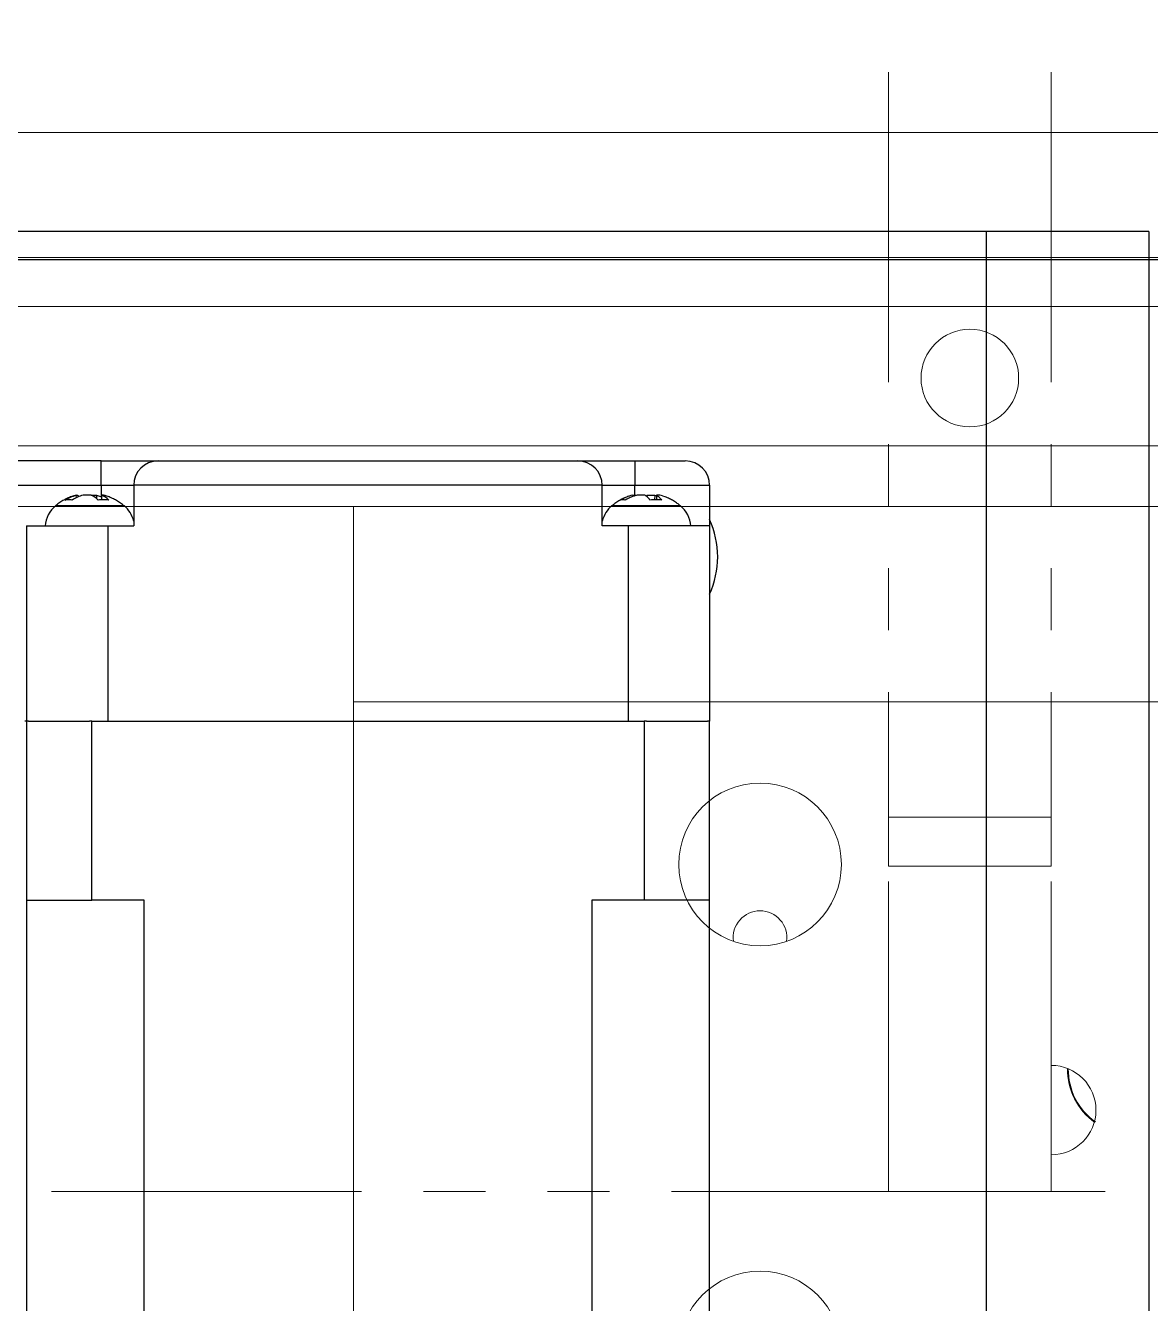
# Model space of a CAD drawing. Extents: x 500 to 100500, y -14500 to 21140.
# Drawn here: x 8607.2 to 8676.3, y -2451 to -2372.4 of the extents above; entities that cross this region are included whole.
import ezdxf

# ---------------------------------------------------------------- set-up
doc = ezdxf.new("R2010")
doc.units = 0
for name, pattern in [('CENTER', [10.16, 6.35, -1.27, 1.27, -1.27]), ('PHANTOM', [12.7, 6.35, -1.27, 1.27, -1.27, 1.27, -1.27]), ('SLD-Solid', [0])]:
    doc.linetypes.add(name, pattern=pattern)
doc.layers.get('0').update_dxf_attribs({"linetype": 'CONTINUOUS'})
for name, color, linetype in [('Center', 1, 'CENTER'), ('D', 7, 'CONTINUOUS'), ('SLD-0', 7, 'CONTINUOUS')]:
    doc.layers.add(name, color=color, linetype=linetype)
doc.layers.add('MODEL', color=7, linetype='SLD-Solid', lineweight=15)

# ---------------------------------------------------------------- blocks, each defined once
blk = doc.blocks.new('KZXCVASDF123')
at = {"color": 7, "linetype": 'Continuous', "lineweight": 18}
for p, q in [((-58754.07, -66506.675, 21.357), (-56215.07, -66506.675, 21.357)), ((-58754.07, -66509.675, 21.357), (-56215.07, -66509.675, 21.357))]:
    blk.add_line(p, q, dxfattribs=at)
blk = doc.blocks.new('KSLIDER')
at = {"color": 60, "linetype": 'PHANTOM', "lineweight": 18, "ltscale": 3}
for p, q in [((-53352.516, -64706.889, 21.357), (-53352.516, -64828.889, 21.357)), ((-53342.516, -64706.889, 21.357), (-53342.516, -64828.889, 21.357)), ((-53352.516, -64828.889, 21.357), (-53342.516, -64828.889, 21.357)), ((-53352.516, -64831.889, 21.357), (-53352.516, -64828.889, 21.357)), ((-53342.516, -64828.889, 21.357), (-53342.516, -64831.889, 21.357)), ((-53342.516, -64831.889, 21.357), (-53352.516, -64831.889, 21.357)), ((-53352.516, -64851.889, 21.357), (-53352.516, -64831.889, 21.357)), ((-53342.516, -64851.889, 21.357), (-53342.516, -64831.889, 21.357)), ((-53462.516, -64851.889, 21.357), (-52802.516, -64851.889, 21.357)), ((-53352.516, -64851.889, 21.357), (-53342.516, -64851.889, 21.357))]:
    blk.add_line(p, q, dxfattribs=at)
blk.add_circle((-53347.516, -64801.889, 21.357), 3, dxfattribs=at)
for centre, radius, start, end in [((-53352.516, -64846.889, 21.357), 2.75, 90, 180), ((-53357.516, -64844.389, 21.357), 3.95, 305.31584, 0.60289), ((-53357.516, -64844.389, 21.357), 4, 305.31584, 0.88171), ((-53352.516, -64846.889, 21.357), 2.75, 180, 270)]:
    blk.add_arc(centre, radius, start, end, dxfattribs=at)
blk = doc.blocks.new('KASDADS')
at = {"layer": 'MODEL', "color": 4}
for p, q in [((-51602.516, -66286.787, 21.357), (-51051.165, -66286.787, 21.357)), ((-51588.559, -66306.051, 21.357), (-51046.165, -66306.051, 21.357)), ((-51884.665, -66309.787, 21.357), (-51239.165, -66309.787, 21.357)), ((-51239.165, -66309.787, 21.357), (-51239.165, -66321.787, 21.357)), ((-51139.165, -66309.787, 21.357), (-51239.165, -66309.787, 21.357)), ((-51139.165, -66321.787, 21.357), (-51239.165, -66321.787, 21.357)), ((-51239.165, -66321.787, 21.357), (-51239.165, -66371.787, 21.357))]:
    blk.add_line(p, q, dxfattribs=at)
for centre in [(-51214.165, -66331.787, 21.357), (-51214.165, -66361.787, 21.357)]:
    blk.add_circle(centre, 5, dxfattribs=at)
for centre, radius, start, end in [((-51206.165, -66142.787, 21.357), 164, 298.59212, 90), ((-51214.165, -66336.287, 21.357), 1.65, 90, 187.84723), ((-51214.165, -66336.287, 21.357), 1.65, 352.15277, 90)]:
    blk.add_arc(centre, radius, start, end, dxfattribs=at)
blk = doc.blocks.new('KJ특성 TURN')
at = {"layer": 'SLD-0'}
for p, q in [((9272.784, -70821.089), (9122.784, -70821.089)), ((9272.784, -70821.089), (9272.784, -70916.089)), ((9282.784, -70821.089), (9272.784, -70821.089)), ((9282.784, -70821.089), (9282.784, -70916.089)), ((9218.384, -70835.189), (9203.184, -70835.189)), ((9218.384, -70836.689), (9218.384, -70835.189)), ((9221.884, -70835.189), (9247.684, -70835.189)), ((9251.184, -70835.189), (9251.184, -70836.689)), ((9251.184, -70835.189), (9254.284, -70835.189)), ((9201.684, -70836.689), (9218.384, -70836.689)), ((9218.384, -70836.689), (9220.384, -70836.689)), ((9218.384, -70836.689), (9218.384, -70837.399)), ((9220.384, -70836.689), (9220.384, -70839.189)), ((9249.184, -70836.689), (9220.384, -70836.689)), ((9249.184, -70839.189), (9249.184, -70836.689)), ((9249.184, -70836.689), (9251.184, -70836.689)), ((9251.184, -70836.689), (9255.784, -70836.689)), ((9251.184, -70837.298), (9251.184, -70836.689)), ((9255.784, -70836.689), (9255.784, -70839.189)), ((9216.849, -70837.298), (9216.845, -70837.298)), ((9216.849, -70837.298), (9216.956, -70837.298)), ((9216.859, -70837.456), (9216.849, -70837.298)), ((9216.956, -70837.298), (9216.961, -70837.408)), ((9217.765, -70837.298), (9217.266, -70837.298)), ((9217.765, -70837.298), (9218.103, -70837.298)), ((9218.103, -70837.298), (9218.088, -70837.514)), ((9218.103, -70837.298), (9218.407, -70837.408)), ((9218.412, -70837.298), (9218.399, -70837.587)), ((9218.524, -70837.298), (9218.412, -70837.298)), ((9251.048, -70837.298), (9251.243, -70837.298)), ((9251.243, -70837.298), (9251.245, -70837.333)), ((9251.813, -70837.298), (9251.342, -70837.298)), ((9251.884, -70837.354), (9251.955, -70837.298)), ((9251.955, -70837.298), (9252.427, -70837.298)), ((9251.959, -70837.414), (9251.955, -70837.298)), ((9252.427, -70837.298), (9252.405, -70837.583)), ((9252.525, -70837.298), (9252.516, -70837.581)), ((9252.721, -70837.298), (9252.525, -70837.298)), ((9219.787, -70837.946), (9215.581, -70837.946)), ((9249.941, -70837.946), (9249.781, -70837.946)), ((9253.987, -70837.946), (9249.941, -70837.946)), ((9213.784, -70839.189), (9213.784, -70851.189)), ((9213.784, -70839.189), (9218.784, -70839.189)), ((9218.784, -70839.189), (9218.784, -70851.189)), ((9218.784, -70839.189), (9220.384, -70839.189)), ((9250.784, -70839.189), (9249.184, -70839.189)), ((9250.784, -70839.189), (9250.784, -70851.189)), ((9255.784, -70839.189), (9250.784, -70839.189)), ((9255.784, -70839.189), (9255.784, -70851.189)), ((9213.784, -70851.189), (9213.684, -70851.189)), ((9213.784, -70851.189), (9213.784, -70862.189)), ((9213.913, -70851.189), (9213.784, -70851.189)), ((9213.913, -70851.189), (9217.655, -70851.189)), ((9217.814, -70851.189), (9217.655, -70851.189)), ((9217.814, -70862.189), (9217.814, -70851.189)), ((9217.814, -70851.189), (9251.755, -70851.189)), ((9218.784, -70851.189), (9250.784, -70851.189)), ((9251.755, -70851.189), (9251.755, -70862.189)), ((9251.913, -70851.189), (9251.755, -70851.189)), ((9251.913, -70851.189), (9255.655, -70851.189)), ((9255.784, -70851.189), (9255.655, -70851.189)), ((9255.784, -70862.189), (9255.784, -70851.189)), ((9213.784, -70862.189), (9213.784, -70900.189)), ((9213.784, -70862.189), (9217.814, -70862.189)), ((9221.018, -70862.189), (9217.814, -70862.189)), ((9221.018, -70900.189), (9221.018, -70862.189)), ((9251.755, -70862.189), (9248.55, -70862.189)), ((9248.55, -70862.189), (9248.55, -70900.189)), ((9255.784, -70862.189), (9251.755, -70862.189)), ((9255.784, -70900.189), (9255.784, -70862.189))]:
    blk.add_line(p, q, dxfattribs=at)
at = {"layer": 'SLD-0', "flags": 128}
for points in [[(9252.427, -70837.298), (9252.523, -70837.324), (9252.526, -70837.325)], [(9252.892, -70837.347), (9252.817, -70837.324), (9252.721, -70837.298)]]:
    blk.add_lwpolyline(points, dxfattribs=at)
at = {"layer": 'SLD-0'}
for centre, radius, start, end in [((9221.884, -70836.689), 1.5, 90, 180), ((9247.684, -70836.689), 1.5, 0, 90), ((9254.284, -70836.689), 1.5, 0, 90), ((9217.179, -70838.602), 1.43, 44.54227, 65.81105), ((9217.826, -70838.602), 1.43, 44.54227, 65.81105), ((9251.759, -70840.1), 2.891, 104.24532, 120.11571), ((9252.053, -70840.1), 2.891, 104.24532, 120.11571), ((9216.728, -70839.333), 1.8, 129.58151, 175.41394), ((9218.64, -70839.333), 1.8, 14.29888, 50.41849), ((9250.928, -70839.333), 1.8, 129.58151, 165.70112), ((9252.84, -70839.333), 1.8, 4.58606, 50.41849), ((9250.784, -70841.089), 5.5, 0, 24.61998), ((9250.784, -70841.089), 5.5, 335.38002, 0)]:
    blk.add_arc(centre, radius, start, end, dxfattribs=at)
for points, knots in [([(9218.384, -70835.189), (9218.495, -70835.189), (9218.714, -70835.189), (9219.041, -70835.189), (9219.362, -70835.189), (9219.683, -70835.189), (9220.001, -70835.189), (9220.309, -70835.189), (9220.597, -70835.189), (9220.863, -70835.189), (9221.104, -70835.189), (9221.292, -70835.189), (9221.436, -70835.189), (9221.545, -70835.189), (9221.668, -70835.189), (9221.783, -70835.189), (9221.869, -70835.189), (9221.879, -70835.189), (9221.884, -70835.189)], [0, 0, 0, 0, 0.06025, 0.119972, 0.179706, 0.239992, 0.305306, 0.369956, 0.434631, 0.500018, 0.565332, 0.629982, 0.673064, 0.716361, 0.760076, 0.840243, 0.91979, 1, 1, 1, 1]), ([(9247.684, -70835.189), (9247.687, -70835.189), (9247.693, -70835.189), (9247.741, -70835.189), (9247.818, -70835.189), (9247.928, -70835.189), (9248.073, -70835.189), (9248.253, -70835.189), (9248.464, -70835.189), (9248.705, -70835.189), (9248.971, -70835.189), (9249.227, -70835.189), (9249.463, -70835.189), (9249.675, -70835.189), (9249.956, -70835.189), (9250.311, -70835.189), (9250.744, -70835.189), (9251.037, -70835.189), (9251.184, -70835.189)], [0, 0, 0, 0, 0.06025, 0.119972, 0.179706, 0.239992, 0.305306, 0.369956, 0.434631, 0.500018, 0.565332, 0.629982, 0.673064, 0.716361, 0.760076, 0.840243, 0.91979, 1, 1, 1, 1]), ([(9216.856, -70837.298), (9216.807, -70837.31), (9216.663, -70837.346), (9216.43, -70837.433), (9216.158, -70837.557), (9215.9, -70837.709), (9215.711, -70837.838), (9215.613, -70837.922), (9215.592, -70837.941)], [0, 0, 0, 0, 0.105091, 0.312538, 0.520698, 0.729733, 0.939884, 1, 1, 1, 1]), ([(9216.176, -70837.599), (9216.283, -70837.536), (9216.499, -70837.41), (9216.731, -70837.335), (9216.849, -70837.298)], [0, 0, 0, 0, 0.4957141, 1, 1, 1, 1]), ([(9217.266, -70837.298), (9217.15, -70837.335), (9216.918, -70837.409), (9216.702, -70837.535), (9216.593, -70837.599)], [0, 0, 0, 0, 0.495714, 1, 1, 1, 1]), ([(9218.845, -70837.599), (9218.741, -70837.589), (9218.53, -70837.569), (9218.309, -70837.589), (9218.198, -70837.599)], [0, 0, 0, 0, 0.496571, 1, 1, 1, 1]), ([(9219.782, -70837.945), (9219.769, -70837.933), (9219.684, -70837.858), (9219.512, -70837.738), (9219.266, -70837.588), (9219.006, -70837.461), (9218.754, -70837.362), (9218.587, -70837.317), (9218.513, -70837.297)], [0, 0, 0, 0, 0.037254, 0.236305, 0.436604, 0.637901, 0.840011, 1, 1, 1, 1]), ([(9250.877, -70837.35), (9250.838, -70837.362), (9250.703, -70837.402), (9250.479, -70837.499), (9250.208, -70837.641), (9249.977, -70837.789), (9249.844, -70837.898), (9249.791, -70837.941)], [0, 0, 0, 0, 0.097084, 0.340382, 0.585944, 0.834135, 1, 1, 1, 1]), ([(9250.603, -70837.599), (9250.549, -70837.589), (9250.442, -70837.569), (9250.353, -70837.589), (9250.309, -70837.599)], [0, 0, 0, 0, 0.496571, 1, 1, 1, 1]), ([(9252.119, -70837.599), (9252.07, -70837.536), (9251.972, -70837.41), (9251.866, -70837.335), (9251.813, -70837.298)], [0, 0, 0, 0, 0.495714, 1, 1, 1, 1]), ([(9252.525, -70837.298), (9252.577, -70837.335), (9252.683, -70837.409), (9252.781, -70837.535), (9252.83, -70837.599)], [0, 0, 0, 0, 0.495714, 1, 1, 1, 1]), ([(9253.985, -70837.946), (9253.924, -70837.897), (9253.79, -70837.789), (9253.566, -70837.646), (9253.318, -70837.513), (9253.092, -70837.413), (9252.947, -70837.367), (9252.892, -70837.35)], [0, 0, 0, 0, 0.188423, 0.410756, 0.635142, 0.861411, 1, 1, 1, 1])]:
    blk.add_open_spline(points, degree=3, knots=knots, dxfattribs=at)
for points in [[(9216.593, -70837.599), (9216.52, -70837.589), (9216.372, -70837.569), (9216.242, -70837.589), (9216.176, -70837.599)], [(9252.83, -70837.599), (9252.713, -70837.589), (9252.48, -70837.569), (9252.239, -70837.589), (9252.119, -70837.599)]]:
    blk.add_open_spline(points, degree=3, dxfattribs=at)
blk = doc.blocks.new('KJVision F 2')
at = {"layer": 'Center'}
blk.add_blockref('KJ특성 TURN', (-14462.005, -5707.598, -96.768), dxfattribs=at)
blk = doc.blocks.new('KJG24hsdg')
at = {"color": 1, "linetype": 'Continuous', "lineweight": 25}
blk.add_line((-17830.419, -19786.422), (-18270.419, -19786.422), dxfattribs=at)

msp = doc.modelspace()

# ---------------------------------------------------------------- block references
at = {"layer": 'Center'}
msp.add_blockref('KJVision F 2', (13855.468, 74143.583, 20.95), dxfattribs=at)
at = {"layer": 'D', "color": 1}
for name, p in [('KZXCVASDF123', (65071.067, 64119.97, -31.832)), ('KASDADS', (59866.514, 63907.775, -97.175))]:
    msp.add_blockref(name, p, dxfattribs=at)
at = {"layer": 'D'}
msp.add_blockref('KJG24hsdg', (26626.917, 17399.569, -10.475), dxfattribs=at)
at = {"layer": 'D', "color": 1, "xscale": -1}
msp.add_blockref('KSLIDER', (-44682.269, 62407.775, -162.518), dxfattribs=at)

doc.saveas('drawing.dxf')
